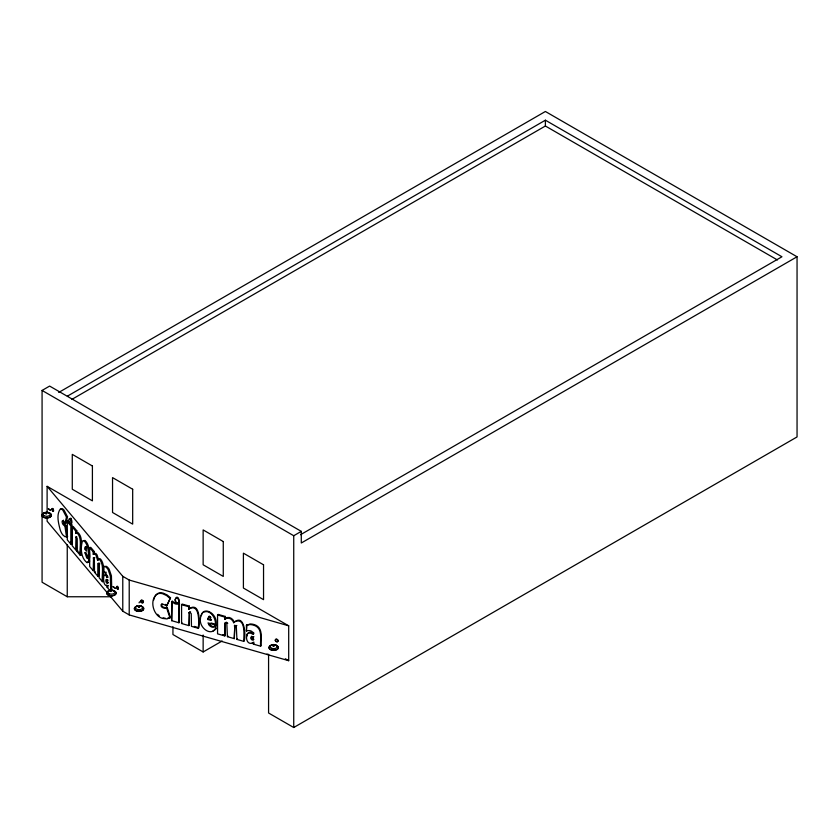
<?xml version="1.0" encoding="UTF-8"?>
<svg xmlns="http://www.w3.org/2000/svg" width="839" height="839" viewBox="0 0 839 839"><rect width="100%" height="100%" fill="white"/><g stroke="black" fill="none" stroke-linecap="round" stroke-linejoin="round"><path stroke-width="1.26" d="M85.935 547.636C85.735 551.338 83.334 546.682 86.375 546.671M106.952 579.33L107.958 582.895M274.238 645.988L273.409 646.408M178.749 602.234L178.749 600.116L177.616 598.333L176.064 597.882L174.806 600.021L176.064 602.968L178.298 603.01L179.431 600.588L178.141 597.714L176.589 597.274L175.33 599.413M246.614 636.602L247.369 633.634L249.991 632.973L253.326 634.274L253.661 632.407M153.547 600.263L154.953 596.193M60.555 509.493L61.278 508.812A9.03 3.22 74.3 0 1 64.016 510.081L67.54 516.824L65.935 523.358L64.865 523.662L66.48 517.128L62.956 510.374A9.03 3.22 74.3 0 0 60.219 509.116C56.129 514.999 58.562 523.368 60.188 529.849A8.904 3.178 74.3 0 0 62.873 534.978L65.002 536.74L67.54 536.52L65.935 525.539L63.858 523.798L63.439 520.17M69.962 518.922L70.875 518.324C71.724 519.551 72.804 523.956 70.875 523.809L69.805 524.113C69.018 522.844 67.907 518.607 69.805 518.617C70.654 519.855 71.745 524.26 69.805 524.113M139.054 602.822L139.557 601.825M201.213 615.816L202.031 613.666M167.213 607.478L166.688 608.086C164.475 608.799 160.322 607.604 161.098 604.646L163.469 604.311L166.688 605.915L170.516 597.788L167.16 594.966L163.29 593.163A9.03 6.597 40.7 0 0 157.68 593.54C150.59 598.27 151.985 609.187 157.082 614.914A8.904 6.513 40.7 0 0 162.588 618.427L166.971 618.909L170.516 617.494L167.213 607.478C165 608.181 160.847 606.985 161.623 604.038L162.105 603.608M166.688 605.915L170.516 597.788M273.011 645.149L273.913 645.747L274.007 644.96M273.011 645.915L273.346 646.481M105.022 575.187L106.081 574.547L107.602 576.089M86.333 554.034L87.759 557.505A4.887 1.741 74.3 0 0 89.291 558.176L89.689 557.746L88.619 558.05L88.619 561.354L87.172 562.738C80.869 558.271 80.334 547.857 82.442 540.966L84.036 540.746C88.242 544.878 88.357 551.517 88.619 557.033L89.689 556.729C89.416 551.213 89.312 544.584 85.106 540.452L83.512 540.662M251.648 636.203L251.648 638.678L253.892 639.328L252.203 640.136L250.798 638.605L250.798 637.231L252.203 636.686L253.357 637.315L253.357 639.947M93.213 554.191L94.272 553.887L94.272 551.548L90.738 547.343L89.668 547.647L93.213 551.852L93.213 554.191L94.723 553.656L96.024 555.24L97.534 560.106L99.317 559.162C104.634 565.203 101.446 574.516 102.442 581.689L103.512 581.385C102.515 574.222 105.693 564.909 100.376 558.858L99.18 559.068M75.667 533.331L76.632 532.597C82.893 537.914 79.065 548.381 80.292 555.345L81.362 555.04C80.125 548.077 83.963 537.621 77.702 532.304L75.667 533.331L75.667 530.993L72.133 526.777L73.192 526.483L76.737 530.688L76.737 533.027M94.272 553.887L95.793 553.352L97.093 554.946L98.603 559.802L97.534 560.106M171.67 601.825L172.205 601.206L175.802 603.293L179.462 603.293L178.938 622.758L171.67 620.671L171.67 601.825L175.267 603.902L177.302 604.227L179.462 603.293M176.819 597.903L177.344 597.295M176.819 603.388L177.344 602.78M190.013 611.977L189.373 612.271L189.373 624.992L188.838 625.6L181.581 623.513L181.581 604.667L182.105 604.049L189.373 606.136L188.838 609.083L189.373 606.136M171.67 620.671L172.205 601.206M188.838 625.6L189.373 612.271M188.838 612.879L190.621 611.988M181.581 623.513L182.105 622.905M190.096 612.596L191.25 613.697L191.47 626.355L198.319 628.317L198.843 627.708C199.462 622.685 200.563 601.857 189.373 608.474M208.596 616.948L210.432 618.081L210.956 620.42L207.569 619.444L209.121 616.329L210.956 617.473M209.257 616.938L209.781 616.319M207.569 619.444L209.121 616.329M209.897 617.326L210.421 616.707M224.81 635.92L224.81 623.199L226.593 622.307L225.334 622.59L225.334 635.312L224.81 635.92L217.553 633.844L217.553 614.987L218.077 614.379L225.334 616.455L224.81 619.413L225.334 616.455M215.927 625.412L214.585 626.691A4.887 3.576 40.7 0 1 211.438 626.943L209.32 625.527L207.999 622.884L215.403 625.003L215.927 624.394C218.486 613.844 201.412 603.398 200.416 618.899C198.958 626.848 209.907 636.822 215.927 628.715L215.927 625.412L215.109 626.072A4.887 3.576 40.7 0 1 211.973 626.324L209.047 623.713M234.28 638.647L234.815 625.307L234.28 638.647L227.442 636.675L226.803 623.325L227.327 622.716L227.736 623.408M224.81 619.413C227.705 616.13 232.697 619.192 233.682 622.727L234.207 622.108C233.221 618.574 228.229 615.511 225.334 618.794M233.682 622.727C244.631 612.585 245.942 635.343 244.275 640.744L243.74 641.363L236.913 639.402L236.294 626.051L236.818 625.433M227.442 636.675L227.967 636.067M253.326 634.274C253.388 630.823 249.036 629.764 246.425 631.043L246.425 625.359L250.127 623.975A12.921 9.449 40.7 0 1 255.937 625.254C263.488 628.946 260.541 639.045 261.149 645.59L260.614 646.198L253.357 644.121L253.892 642.097L252.256 642.747M236.913 639.402L237.447 638.783M246.425 631.043L246.96 624.751M253.357 637.315L253.892 636.696M253.357 644.121L253.892 643.503M88.619 558.05L88.221 558.47A4.887 1.741 74.3 0 1 86.69 557.809L85.012 552.744L86.081 552.44M215.927 628.715L212.959 630.97M188.838 609.083C200.028 602.465 198.937 623.304 198.319 628.317M155.655 595.271L157.155 594.159A9.03 6.597 40.7 0 1 162.766 593.771L166.636 595.575L169.992 598.406M178.151 602.811L178.822 602.392M202.723 612.648C210.023 608.296 216.368 618.448 215.403 625.003M111.692 596.76L67.246 596.76L42.076 582.235L42.076 390.439L49.627 386.076L301.285 531.37L301.285 543.001L797.05 256.765L797.05 436.941L293.734 727.518L268.574 712.993L268.574 654.284M58.709 392.463L545.392 111.482L797.05 256.765M67.372 396.176L545.392 120.197L781.948 256.765L300.53 534.716M71.902 399.374L545.392 126.007L777.428 259.964M42.076 390.439L293.734 535.733L301.285 531.37M172.939 626.702L172.939 634.536L203.143 651.966L222.157 640.996M253.357 642.705C243.939 647.299 244.453 626.691 253.85 633.665M108.2 585.559C103.176 587.426 102.956 577.945 104.246 575.03L105.494 575.124L107.119 577.41L108.189 577.117M234.857 621.636C246.215 617.053 243.688 636.13 243.74 641.363M234.28 625.925L236.294 626.051M111.094 590.457L111.168 591.243L112.08 590.656M107.13 583.095C105.284 583.241 105.536 576.938 107.13 580.462L107.13 583.095L108.2 582.79M246.425 625.359L249.603 624.594A12.921 9.449 40.7 0 1 255.413 625.873C262.964 629.565 260.017 639.654 260.614 646.198M75.667 537.128L76.737 536.824L76.737 549.545L75.667 549.839L75.982 537.012L76.842 538.648L76.957 551.37L80.292 555.345M138.792 605.968L138.697 606.754L139.725 606.23M138.466 607.405L139.515 607.446M93.213 557.987L94.272 557.683L94.272 570.405L93.213 570.709L93.538 557.893L94.377 559.508L94.492 572.229L97.827 576.204L98.897 575.9L98.897 563.179M66.48 517.128L67.54 516.824M69.805 518.617L70.875 518.324M67.298 521.029L68.368 520.736L70.119 523.872L71.902 524.941L71.902 543.798L70.843 544.091L67.298 539.886L67.298 521.029L70.046 525.088L71.902 524.941M64.865 523.662C61.908 516.918 60.828 523.389 64.152 525.623L65.935 525.539M75.667 530.993L76.737 530.688M85.305 546.976L85.935 547.731L87.004 547.437M76.957 551.37L78.017 551.066M93.213 551.852L94.272 551.548M93.821 558.071L94.891 557.767M88.619 561.354L89.689 561.06L88.242 562.445L87.35 562.151M97.827 576.204L97.827 563.483L99.516 563.263M98.446 563.567L98.813 564.196L99.883 563.892M107.119 577.41L106.364 573.96L103.753 572.156L103.753 566.482L106.364 566.335A12.921 4.604 74.3 0 1 109.206 569.324L111.43 575.89L111.744 590.016M94.492 572.229L95.562 571.936M103.753 572.156L106.343 572.282M107.13 580.462L108.2 580.158M107.13 585.853L107.13 587.269L108.2 586.964M67.54 536.52L66.071 536.446M167.496 618.291L169.247 617.986M46.638 512.545C44.415 513.279 48.683 513.73 46.932 512.566M103.753 566.482L105.305 566.64A12.921 4.604 74.3 0 1 108.137 569.618L110.36 576.194L110.675 590.32M107.843 585.758L106.522 585.098M48.421 508.707L50.602 510.196M48.4 508.99L50.466 510.448M113.15 586.576L115.331 588.076M113.118 586.86L115.363 588.412M163.123 617.819L165.409 618.28M47.11 512.168L47.11 486.337L122.777 576.32L129.216 580.043L288.7 625.821L288.7 660.692L129.216 614.914L122.777 611.191L109.322 595.197M181.581 604.667L188.838 606.744M217.553 614.987L224.81 617.074M208.103 618.836L211.491 619.811M210.998 622.978L215.927 624.394M194.281 626.397L197.7 627.383M222.912 634.62L225.334 635.312M226.058 622.926L226.803 623.325M47.11 486.337L288.7 625.821M285.344 658.751L288.7 660.692M267.043 654.001L268.574 654.871M165.734 604.363L167.213 605.297M84.802 549.178L86.459 551.15L85.935 547.731M85.012 552.744L88.619 557.033M70.486 542.109L71.902 543.798M78.856 552.062L80.523 554.044M75.667 549.839L72.133 545.633L72.133 526.777M93.213 570.709L89.668 566.493L89.668 547.647M102.442 581.689L99.117 577.725L98.813 564.196M107.13 587.269L110.675 591.474M107.644 593.194L47.11 521.208L47.11 517.327M46.019 513.919L46.365 513.342L46.155 513.877M175.487 600.525L175.938 601.563M166.688 608.086L169.992 618.102M64.865 525.843L66.48 536.824M545.392 120.197L545.392 126.007M293.734 535.733L293.734 727.518M215.403 626.02L215.403 629.334M203.143 635.008L203.143 651.966M178.938 603.902L178.938 622.758M129.216 580.043L129.216 614.914M122.777 576.32L122.777 611.191M70.843 525.245L70.843 544.091M67.246 544.574L67.246 596.76M275.716 645.17A4.594 2.653 0 0 1 277.122 649.302A4.594 2.653 0 0 1 269.843 649.008A4.594 2.653 0 0 1 272.203 645.023M275.779 645.212A4.74 2.737 0 0 1 277.227 649.48A4.74 2.737 0 0 1 269.718 649.176A4.74 2.737 0 0 1 272.161 645.065M140.606 605.789A3.555 2.056 0 0 1 141.697 608.988A3.555 2.056 0 0 1 136.065 608.768A3.555 2.056 0 0 1 137.89 605.685M159.263 615.847A8.904 6.513 40.7 0 1 157.617 614.295M112.919 590.53A4.594 2.653 0 0 1 115.216 594.526A4.594 2.653 0 0 1 107.937 594.778A4.594 2.653 0 0 1 109.406 590.656M112.971 590.572A4.74 2.737 0 0 1 115.342 594.704A4.74 2.737 0 0 1 107.822 594.956A4.74 2.737 0 0 1 109.343 590.698M52.469 510.196A1.479 0.524 74.3 0 1 52.679 508.476A1.479 0.524 74.3 0 1 53.581 510.657A1.479 0.524 74.3 0 1 52.679 510.71M92.405 465.991L72.28 454.371L72.28 489.242L92.405 500.862L92.405 465.991M132.677 489.242L112.541 477.611L112.541 512.482L132.677 524.113L132.677 489.242M223.268 541.543L203.143 529.923L203.143 564.794L223.268 576.414L223.268 541.543M263.54 564.794L243.404 553.174L243.404 588.045L263.54 599.665L263.54 564.794M271.689 648.306A3.555 2.056 0 0 0 277.227 646.743A3.555 2.056 0 0 0 272.109 644.761A3.555 2.056 0 0 0 271.689 648.306M275.475 640.367A1.479 1.08 40.7 0 0 277.699 641.541A1.479 1.08 40.7 0 0 277.101 639.349A1.479 1.08 40.7 0 0 275.475 640.367M275.349 640.514A1.479 1.08 40.7 0 0 277.562 641.699A1.479 1.08 40.7 0 0 276.975 639.507A1.479 1.08 40.7 0 0 275.349 640.514M143.144 609.754A4.594 2.653 0 0 0 139.337 605.926A4.74 2.737 0 0 1 143.28 609.911A4.74 2.737 0 0 1 135.446 610.488A4.74 2.737 0 0 1 137.512 606.094A4.594 2.653 0 0 0 135.561 610.32A4.594 2.653 0 0 0 143.144 609.754M140.837 601.395A1.479 1.08 40.7 0 0 143.05 602.57A1.479 1.08 40.7 0 0 142.462 600.378A1.479 1.08 40.7 0 0 140.837 601.395M140.7 601.542A1.479 1.08 40.7 0 0 142.924 602.727A1.479 1.08 40.7 0 0 142.326 600.525A1.479 1.08 40.7 0 0 140.7 601.542M108.724 593.446A3.555 2.056 0 0 0 114.775 592.774A3.555 2.056 0 0 0 110.738 590.09A3.555 2.056 0 0 0 108.724 593.446M117.009 586.839A1.479 0.524 74.3 0 0 117.9 589.167A1.479 0.524 74.3 0 0 118.047 587.269A1.479 0.524 74.3 0 0 117.009 586.839M116.747 586.912A1.479 0.524 74.3 0 0 117.638 589.24A1.479 0.524 74.3 0 0 117.785 587.342A1.479 0.524 74.3 0 0 116.747 586.912M50.12 516.929A4.594 2.653 0 0 0 48.19 512.66A4.74 2.737 0 0 1 50.235 517.107A4.74 2.737 0 0 1 42.422 516.488A4.74 2.737 0 0 1 46.407 512.556A4.594 2.653 0 0 0 42.548 516.331A4.594 2.653 0 0 0 50.12 516.929M43.995 515.576A3.555 2.056 0 0 0 50.046 514.905A3.555 2.056 0 0 0 46.019 512.22A3.555 2.056 0 0 0 43.995 515.576M52.018 509.042A1.479 0.524 74.3 0 0 52.909 511.371A1.479 0.524 74.3 0 0 53.056 509.472A1.479 0.524 74.3 0 0 52.018 509.042"/></g></svg>
